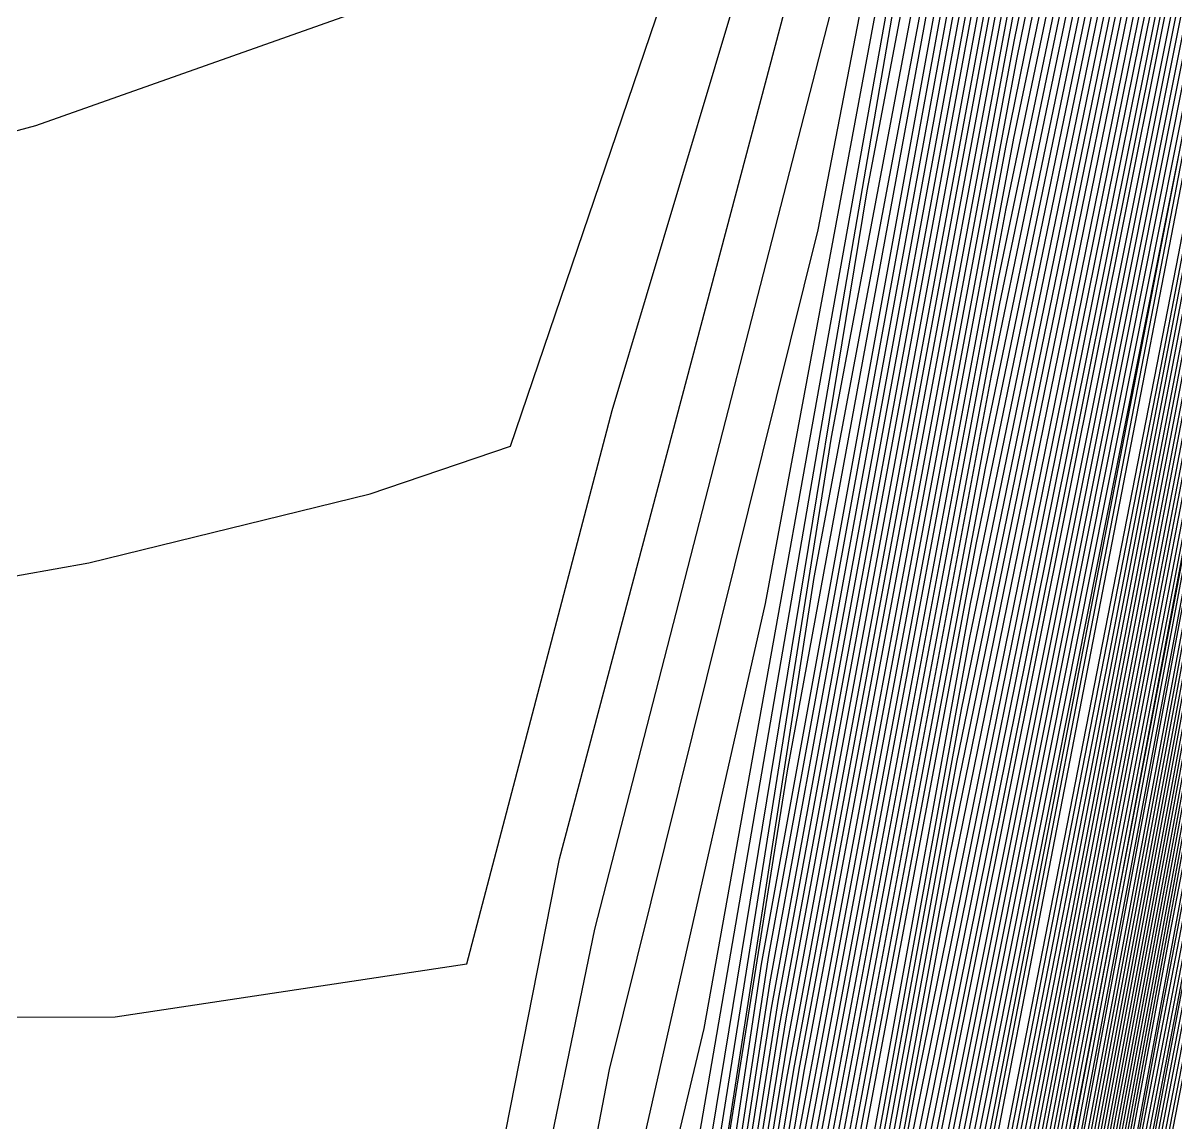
# Model space of a CAD drawing. Header units: inches. Extents: x 2608994 to 2618701, y 1261813 to 1271655.
# Drawn here: x 2617406.2 to 2617563.6, y 1263427 to 1263577.3 of the extents above; entities that cross this region are included whole.
import ezdxf

# ---------------------------------------------------------------- set-up
doc = ezdxf.new("R2010")
doc.units = ezdxf.units.IN
doc.header["$MEASUREMENT"] = 0

msp = doc.modelspace()

# ---------------------------------------------------------------- linework, layer by layer
for points, elevation in [([(2617301.44, 1262891.92), (2617326.4, 1262912.12), (2617343.2, 1262917.18), (2617373.2, 1262920.56), (2617390, 1262924.84), (2617411.6, 1262934.5), (2617435.6, 1262949.55), (2617440.4, 1262941.01), (2617446.4, 1262917.11), (2617448.8, 1262921.28), (2617468, 1263007.69), (2617517.2, 1263258.87), (2617774, 1264604.32)], 341), ([(2617304.58, 1262891.92), (2617327.6, 1262910.11), (2617344.4, 1262915.07), (2617374.4, 1262918.01), (2617390.67, 1262921.92), (2617411.6, 1262930.97), (2617435.6, 1262945.54), (2617439.83, 1262937.52), (2617446.4, 1262912.19), (2617447.6, 1262914.04), (2617466.8, 1262998.66), (2617512.4, 1263231), (2617773.83, 1264600.72)], 342), ([(2616780.51, 1262458.72), (2616929.2, 1262617.09), (2617034.8, 1262723.72), (2617136.8, 1262819.23), (2617177.6, 1262854.21), (2617207.6, 1262877.39), (2617224.4, 1262886.87), (2617242.4, 1262891.42), (2617256.8, 1262891.23), (2617297.6, 1262885.41), (2617299.36, 1262893.12), (2617325.2, 1262914.22), (2617340.8, 1262919.1), (2617372, 1262923.11), (2617388.8, 1262927.57), (2617411.6, 1262938.02), (2617435.6, 1262953.48), (2617440.4, 1262946.19), (2617446.4, 1262922.55), (2617448.8, 1262925.14), (2617468, 1263010.82), (2617518.4, 1263268.1), (2617772.43, 1264598.32)], 340), ([(2616923.1, 1262619.52), (2617031.2, 1262728.94), (2617134.4, 1262825.7), (2617175.2, 1262860.84), (2617206.4, 1262885.06), (2617223.2, 1262893.86), (2617240, 1262896.91), (2617253.2, 1262895.92), (2617295.2, 1262888.04), (2617296.13, 1262893.12), (2617311.75, 1262907.52), (2617324, 1262916.41), (2617339.6, 1262921.32), (2617370.8, 1262925.63), (2617387.73, 1262930.32), (2617410.4, 1262940.87), (2617435.6, 1262957.33), (2617438, 1262956.16), (2617440.4, 1262951.28), (2617447.6, 1262926.86), (2617448.8, 1262929.08), (2617468, 1263013.95), (2617520.8, 1263283.55), (2617771.6, 1264596.37)], 339), ([(2616754.43, 1262456.32), (2616900.98, 1262614.72), (2617016.8, 1262732.44), (2617127.2, 1262836.63), (2617171.6, 1262875.38), (2617204, 1262901.19), (2617217.2, 1262907.26), (2617232.8, 1262908.27), (2617289.2, 1262892.76), (2617300.95, 1262906.32), (2617320.92, 1262920.72), (2617334.8, 1262925.37), (2617368.4, 1262930.65), (2617386.4, 1262936.08), (2617410.4, 1262947.89), (2617436.8, 1262965.46), (2617441.6, 1262958.32), (2617447.6, 1262936.62), (2617450, 1262940.21), (2617469.2, 1263026.13), (2617529.2, 1263333.01), (2617770.34, 1264594.72)], 337), ([(2616751.73, 1262479.12), (2616855.63, 1262596.72), (2616911.36, 1262655.52), (2617039.6, 1262781.3), (2617177.55, 1262908.72), (2617196.8, 1262929.74), (2617201.6, 1262931.51), (2617208.8, 1262930.56), (2617271.2, 1262909.74), (2617278.4, 1262908.8), (2617286.8, 1262911.5), (2617321.6, 1262929.89), (2617364.8, 1262938.13), (2617385.2, 1262945.04), (2617409.2, 1262957.68), (2617438, 1262977.45), (2617442.8, 1262970.69), (2617448.8, 1262950.89), (2617451.2, 1262955.2), (2617470.4, 1263041.43), (2617537.6, 1263385.46), (2617768.46, 1264592.32)], 334), ([(2616763.5, 1262457.52), (2616922.54, 1262627.92), (2617021.6, 1262728.33), (2617130.8, 1262831.15), (2617174, 1262868.56), (2617205.2, 1262892.96), (2617220.01, 1262900.32), (2617236.4, 1262902.46), (2617249.6, 1262900.67), (2617291.6, 1262890.36), (2617304.53, 1262905.12), (2617322.8, 1262918.69), (2617337.2, 1262923.33), (2617369.6, 1262928.14), (2617386.4, 1262932.96), (2617409.2, 1262943.69), (2617436.8, 1262961.44), (2617441.6, 1262953.13), (2617447.6, 1262931.54), (2617448.8, 1262933.11), (2617468, 1263017.08), (2617522, 1263292.8), (2617770.6, 1264593.52)], 338), ([(2616765.49, 1262476.72), (2616896.29, 1262619.52), (2617003.6, 1262728.28), (2617118.8, 1262837.78), (2617202.8, 1262910.07), (2617214.8, 1262915.01), (2617226.8, 1262915.04), (2617285.6, 1262897.79), (2617301.34, 1262911.12), (2617319.65, 1262923.12), (2617337.2, 1262928.54), (2617369.6, 1262933.71), (2617385.2, 1262938.74), (2617409.26, 1262950.72), (2617436.8, 1262969.39), (2617439.2, 1262968.03), (2617441.6, 1262963.43), (2617447.6, 1262942.41), (2617448.8, 1262941.55), (2617450, 1262944.07), (2617469.2, 1263029.24), (2617531.6, 1263348.43), (2617769.64, 1264593.52)], 336), ([(2616770.79, 1262491.12), (2616878.77, 1262611.12), (2616937.02, 1262671.12), (2617066, 1262797.51), (2617201.6, 1262920.43), (2617208.99, 1262923.12), (2617218.4, 1262922.64), (2617276, 1262904.27), (2617282, 1262903.59), (2617321.6, 1262926.95), (2617337.2, 1262931.19), (2617367.2, 1262935.92), (2617388.8, 1262943.43), (2617410.4, 1262954.91), (2617438, 1262973.37), (2617442.48, 1262966.32), (2617448.8, 1262946.06), (2617450, 1262948.01), (2617469.2, 1263032.35), (2617532.8, 1263357.67), (2617768.94, 1264592.32)], 335), ([(2616755.73, 1262492.32), (2616839.2, 1262589.7), (2616888.92, 1262643.52), (2617045.6, 1262796.03), (2617169.23, 1262911.12), (2617183.26, 1262926.72), (2617191.4, 1262939.92), (2617266.4, 1262915.17), (2617276, 1262913.78), (2617288, 1262917.08), (2617321.6, 1262932.82), (2617362.4, 1262940.34), (2617381.6, 1262946.64), (2617408, 1262960.44), (2617438, 1262981.44), (2617442.8, 1262975.8), (2617448.8, 1262956.27), (2617451.2, 1262958.99), (2617469.63, 1263040.72), (2617538.8, 1263394.7), (2617767.76, 1264591.12)], 333), ([(2616744.32, 1262488.72), (2616829.6, 1262590.78), (2616878.8, 1262644.66), (2616925.02, 1262690.32), (2617156.23, 1262908.72), (2617172.8, 1262926.53), (2617185.51, 1262944.72), (2617188.4, 1262945.37), (2617194.9, 1262943.52), (2617264, 1262919.85), (2617274.8, 1262918.55), (2617289.2, 1262922.09), (2617321.6, 1262935.76), (2617361.2, 1262942.85), (2617378.18, 1262948.32), (2617406.8, 1262963.18), (2617438, 1262985.34), (2617440.4, 1262984.57), (2617442.8, 1262980.83), (2617450, 1262960.6), (2617451.2, 1262962.85), (2617469.2, 1263041.67), (2617541.2, 1263410.13), (2617767.06, 1264589.92)], 332), ([(2616737.03, 1262489.92), (2616818.48, 1262590.72), (2616866.97, 1262644.72), (2616910.68, 1262687.92), (2616995.2, 1262765.66), (2617142.21, 1262905.12), (2617160.8, 1262924.39), (2617178.8, 1262947.23), (2617183.6, 1262949.59), (2617188.4, 1262948.82), (2617260.4, 1262924.85), (2617274.8, 1262923.18), (2617290.4, 1262926.73), (2617321.71, 1262938.72), (2617360, 1262945.36), (2617375.6, 1262950.34), (2617404.4, 1262965.15), (2617439.2, 1262989.51), (2617444, 1262983.27), (2617450, 1262965.24), (2617452.4, 1262970.11), (2617470.4, 1263050.73), (2617548.4, 1263450.29), (2617766.36, 1264588.72)], 331), ([(2616899.29, 1262689.12), (2617000, 1262779.63), (2617118.4, 1262891.92), (2617146.23, 1262919.52), (2617167.72, 1262945.92), (2617173.39, 1262950.72), (2617178.8, 1262953.48), (2617183.6, 1262953.45), (2617259.2, 1262929.14), (2617274.8, 1262927.61), (2617290.4, 1262930.73), (2617321.6, 1262941.62), (2617357.6, 1262947.64), (2617373.2, 1262952.41), (2617403.2, 1262967.86), (2617439.2, 1262993.53), (2617444, 1262988.37), (2617450, 1262970.34), (2617452.4, 1262973.84), (2617470.4, 1263053.81), (2617549.6, 1263459.51), (2617765.66, 1264587.52)], 330), ([(2616875.86, 1262708.32), (2616978.4, 1262790.7), (2617014.4, 1262821.48), (2617097.52, 1262900.32), (2617144.27, 1262950.72), (2617157.11, 1262961.52), (2617165.6, 1262965.7), (2617172.8, 1262966.36), (2617210, 1262956.63), (2617255.6, 1262941.9), (2617278.4, 1262940.2), (2617294, 1262942.82), (2617323.17, 1262950.72), (2617355.2, 1262955.56), (2617369.6, 1262960.04), (2617402, 1262977.4), (2617440.4, 1263005.68), (2617445.2, 1263001.1), (2617451.2, 1262984.54), (2617453.6, 1262988.63), (2617470.49, 1263063.52), (2617561.6, 1263530.4), (2617764, 1264586.32)], 327), ([(2617120.83, 1262903.92), (2617142.81, 1262926.72), (2617160.61, 1262948.32), (2617168.05, 1262954.32), (2617174, 1262957.38), (2617180, 1262957.77), (2617210, 1262949.52), (2617258, 1262933.42), (2617276, 1262931.95), (2617291.6, 1262934.91), (2617321.6, 1262944.55), (2617356.4, 1262950.19), (2617372, 1262954.95), (2617403.2, 1262971.29), (2617439.2, 1262997.47), (2617441.6, 1262996.78), (2617444, 1262993.38), (2617450, 1262976.24), (2617451.2, 1262975.15), (2617452.4, 1262977.64), (2617470.4, 1263056.9), (2617552, 1263474.92), (2617764.96, 1264586.32)], 329), ([(2616886.66, 1262703.52), (2617014.4, 1262811.94), (2617103.67, 1262896.72), (2617130.8, 1262924.39), (2617152.43, 1262949.52), (2617162.63, 1262957.92), (2617169.82, 1262961.52), (2617176.4, 1262962.07), (2617210, 1262953.09), (2617256.8, 1262937.67), (2617277.2, 1262936.15), (2617292.8, 1262938.93), (2617322.8, 1262947.74), (2617357.6, 1262953.26), (2617370.8, 1262957.49), (2617402, 1262973.97), (2617440.4, 1263001.64), (2617445.2, 1262996.02), (2617451.2, 1262979.64), (2617452.4, 1262981.52), (2617470.4, 1263059.98), (2617554.4, 1263490.32), (2617764.26, 1264585.12)], 328), ([(2617091.2, 1262903.85), (2617136.14, 1262951.92), (2617151.2, 1262964.91), (2617161.34, 1262969.92), (2617170.4, 1262970.45), (2617211.2, 1262959.81), (2617255.6, 1262945.81), (2617267.6, 1262943.98), (2617280.8, 1262944.24), (2617322.8, 1262953.55), (2617354, 1262958.14), (2617369.6, 1262963.07), (2617402, 1262980.83), (2617440.4, 1263009.62), (2617442.8, 1263009.13), (2617445.2, 1263006.1), (2617451.2, 1262990.18), (2617452.4, 1262989.67), (2617453.6, 1262992.36), (2617470.4, 1263066.12), (2617564, 1263545.78), (2617763.2, 1264584.57)], 326), ([(2615008.03, 1262026.12), (2615388.4, 1262116.01), (2615809.6, 1262210.98), (2616241.6, 1262303.37), (2616676, 1262390.33), (2616956.28, 1262452.72), (2617060.44, 1262477.92), (2617073.4, 1262482.72), (2617142.8, 1262550.55), (2617204, 1262607.12), (2617259.2, 1262654.55), (2617304.8, 1262689.57), (2617351.6, 1262718.62), (2617369.6, 1262726.72), (2617398.4, 1262736.63), (2617416.4, 1262746.71), (2617421.63, 1262751.52), (2617432, 1262774.07), (2617435.6, 1262743.48), (2617541.2, 1263311.84), (2617783.61, 1264570.72)], 374), ([(2614947.3, 1262014.12), (2615342.8, 1262107.78), (2615778.4, 1262206.1), (2616227.2, 1262302), (2616674.8, 1262391.28), (2616955.81, 1262453.92), (2617053.95, 1262477.92), (2617065.6, 1262482.72), (2617183.6, 1262596.29), (2617236.4, 1262642.89), (2617280.8, 1262678.95), (2617312, 1262701.58), (2617339.6, 1262718.81), (2617363.6, 1262730.67), (2617396, 1262742.38), (2617413.94, 1262753.92), (2617418.8, 1262759.66), (2617430.8, 1262786.85), (2617432, 1262786.1), (2617435.6, 1262749.45), (2617436.8, 1262751.96), (2617542.4, 1263320.4), (2617782.91, 1264569.52)], 373), ([(2614881.57, 1262000.92), (2615300.8, 1262100.42), (2615753.2, 1262202.57), (2616217.01, 1262301.52), (2616672.4, 1262391.98), (2616944.84, 1262452.72), (2617043.47, 1262476.72), (2617056.36, 1262481.52), (2617177.02, 1262597.92), (2617230.4, 1262645.22), (2617276, 1262682.49), (2617308.09, 1262705.92), (2617336, 1262723.48), (2617360, 1262735.55), (2617392.4, 1262747.54), (2617407.39, 1262757.52), (2617415.2, 1262766.38), (2617430.8, 1262801.72), (2617436.8, 1262756.23), (2617446.4, 1262801.69), (2617486, 1263022.75), (2617548.4, 1263354.17), (2617782.21, 1264568.32)], 372), ([(2614760.09, 1261976.92), (2615213.2, 1262084.94), (2615695.6, 1262194.02), (2616189.37, 1262299.12), (2616670, 1262393.89), (2616928.18, 1262451.52), (2617026.54, 1262475.52), (2617039.33, 1262480.32), (2617164.19, 1262601.52), (2617218.4, 1262649.93), (2617266.4, 1262689.6), (2617300, 1262714.47), (2617328.8, 1262732.86), (2617354, 1262745.79), (2617384, 1262757.13), (2617394.8, 1262763.71), (2617407.14, 1262777.92), (2617430.8, 1262831.48), (2617436.8, 1262766.28), (2617438, 1262769.09), (2617451.2, 1262832.44), (2617492, 1263059.14), (2617558, 1263409.1), (2617780.81, 1264565.92)], 370), ([(2614820.83, 1261988.92), (2615260, 1262093.36), (2615726.8, 1262198.81), (2616204.4, 1262300.56), (2616671.2, 1262392.94), (2616933.88, 1262451.52), (2617032.94, 1262475.52), (2617048.55, 1262481.52), (2617112.78, 1262545.12), (2617171.26, 1262600.32), (2617225.6, 1262648.59), (2617272.4, 1262686.97), (2617304.8, 1262710.7), (2617332.4, 1262728.17), (2617357.11, 1262740.72), (2617388.8, 1262752.65), (2617401.43, 1262761.12), (2617411.6, 1262773.03), (2617430.8, 1262816.6), (2617436.8, 1262760.91), (2617448.8, 1262817.07), (2617489.6, 1263044.19), (2617556.8, 1263400.51), (2617781.29, 1264565.92)], 371), ([(2616174.4, 1262297.71), (2616667.6, 1262394.59), (2616917.24, 1262450.32), (2617016.05, 1262474.32), (2617031.5, 1262480.32), (2617097.78, 1262546.32), (2617158.4, 1262603.92), (2617213.6, 1262653.35), (2617262.8, 1262694.12), (2617296.4, 1262719.08), (2617325.2, 1262737.57), (2617350.4, 1262750.63), (2617380.81, 1262762.32), (2617391.2, 1262768.74), (2617403.2, 1262783.64), (2617426, 1262837.44), (2617430.8, 1262838.94), (2617436.8, 1262773.29), (2617438, 1262773.46), (2617452.4, 1262841.35), (2617496.8, 1263087.03), (2617565.2, 1263449.13), (2617780.11, 1264564.72)], 369), ([(2616818.09, 1262715.52), (2616954.4, 1262805.8), (2617004.8, 1262842.79), (2617033.6, 1262867.97), (2617087.6, 1262919.99), (2617126, 1262960.26), (2617140.4, 1262972.58), (2617152.4, 1262978.41), (2617163.2, 1262979.07), (2617205.2, 1262968.53), (2617255.6, 1262953.55), (2617268.8, 1262951.6), (2617283.2, 1262951.78), (2617351.6, 1262963.32), (2617367.2, 1262968.16), (2617400.8, 1262986.88), (2617441.6, 1263017.89), (2617446.4, 1263013.98), (2617452.4, 1262998.79), (2617458.4, 1263016.87), (2617472.8, 1263084.36), (2617753.55, 1264537.12)], 324), ([(2616900.4, 1262784.82), (2616971.2, 1262828.64), (2617000, 1262849.25), (2617025.2, 1262869.9), (2617080.4, 1262922.77), (2617123.6, 1262967.04), (2617133.2, 1262975.24), (2617142.8, 1262980.91), (2617151.2, 1262983.43), (2617159.6, 1262983.39), (2617255.6, 1262957.37), (2617270, 1262955.27), (2617284.4, 1262955.42), (2617350.4, 1262965.92), (2617367.2, 1262971.19), (2617400.83, 1262990.32), (2617441.6, 1263021.82), (2617444, 1263021.58), (2617446.4, 1263018.94), (2617452.4, 1263004.23), (2617453.6, 1263004.17), (2617460.8, 1263030.39), (2617473.05, 1263088.72), (2617753.07, 1264537.12)], 323), ([(2616844.82, 1262715.52), (2616966.4, 1262802.92), (2617009.6, 1262836.75), (2617082.48, 1262905.12), (2617128.03, 1262953.12), (2617145.8, 1262968.72), (2617157.2, 1262974.23), (2617166.8, 1262974.76), (2617207.6, 1262964.36), (2617255.6, 1262949.69), (2617280.8, 1262947.95), (2617324, 1262956.67), (2617352.8, 1262960.72), (2617368.4, 1262965.61), (2617400.8, 1262983.46), (2617441.6, 1263013.86), (2617446.4, 1263008.93), (2617452.4, 1262994.05), (2617459.6, 1263018.72), (2617473.31, 1263083.92), (2617753.8, 1264535.92)], 325), ([(2617444, 1262855.86), (2617457.2, 1262913.58), (2617487.2, 1263064.71), (2617580.8, 1263565.92), (2617765.32, 1264523.92)], 354), ([(2617444, 1262851.81), (2617457.2, 1262910.32), (2617484.8, 1263049.37), (2617578.4, 1263550.97), (2617765.79, 1264523.92)], 355), ([(2616963.33, 1262475.52), (2617040.8, 1262554.26), (2617109.04, 1262620.72), (2617170.4, 1262677.23), (2617225.02, 1262723.92), (2617262.8, 1262753.29), (2617295.2, 1262774.99), (2617323.36, 1262789.92), (2617355.2, 1262801.96), (2617364.8, 1262808.38), (2617370.8, 1262820.05), (2617373.68, 1262841.52), (2617347.26, 1262876.32), (2617370.8, 1262868.2), (2617403.2, 1262863.21), (2617416.4, 1262864.45), (2617432, 1262870.34), (2617440.4, 1262816.96), (2617441.6, 1262819.66), (2617470.4, 1262957.39), (2617565.2, 1263467.67), (2617768.17, 1264521.52)], 361), ([(2616971.27, 1262475.52), (2617046.99, 1262552.32), (2617115.2, 1262618.57), (2617176.4, 1262674.72), (2617231.47, 1262721.52), (2617268.8, 1262750.24), (2617299.72, 1262770.72), (2617327.01, 1262785.12), (2617358.25, 1262797.12), (2617367.52, 1262803.12), (2617374.4, 1262814.99), (2617379.76, 1262839.12), (2617377.52, 1262845.12), (2617362.65, 1262864.32), (2617409.2, 1262859.96), (2617418.8, 1262861.45), (2617432, 1262866.13), (2617436.52, 1262841.52), (2617439.2, 1262812.66), (2617440.4, 1262812.01), (2617441.6, 1262815.43), (2617468, 1262942.09), (2617562.8, 1263452.75), (2617768.65, 1264521.52)], 362), ([(2617442.8, 1262831.93), (2617475.2, 1262987.99), (2617570, 1263497.53), (2617767.23, 1264521.52)], 359), ([(2617442.8, 1262836.04), (2617476.4, 1262997.07), (2617572.4, 1263512.46), (2617766.76, 1264521.52)], 358), ([(2617444, 1262847.78), (2617481.2, 1263027.74), (2617577.2, 1263542.33), (2617766.04, 1264522.72)], 356), ([(2617451.2, 1262864.91), (2617472.8, 1262972.69), (2617567.6, 1263482.6), (2617767.7, 1264521.52)], 360), ([(2617453.6, 1262886.38), (2617478.8, 1263012.4), (2617574.8, 1263527.39), (2617766.28, 1264521.52)], 357), ([(2616158.8, 1262296.2), (2616666.4, 1262395.55), (2616911.56, 1262450.32), (2617009.66, 1262474.32), (2617022.31, 1262479.12), (2617090.89, 1262547.52), (2617151.2, 1262605.02), (2617206.4, 1262654.71), (2617256.8, 1262696.77), (2617290.4, 1262722.02), (2617320.98, 1262741.92), (2617346.8, 1262755.46), (2617378, 1262767.64), (2617387.6, 1262773.69), (2617399.02, 1262788.72), (2617417.3, 1262830.72), (2617418.18, 1262839.12), (2617430.8, 1262842.88), (2617438, 1262778.14), (2617454.8, 1262856.65), (2617542.4, 1263331.72), (2617768.6, 1264509.46)], 368), ([(2617054, 1262551.21), (2617120, 1262615.15), (2617180, 1262670.09), (2617234, 1262715.96), (2617270.8, 1262744.32), (2617302.4, 1262765.36), (2617330, 1262780.03), (2617361.2, 1262792.17), (2617370.8, 1262798.32), (2617377.68, 1262809.12), (2617385.67, 1262835.52), (2617384.71, 1262842.72), (2617375.87, 1262854.72), (2617375.6, 1262857.47), (2617412.8, 1262856.87), (2617432, 1262861.83), (2617436.18, 1262837.92), (2617439.2, 1262805.85), (2617445.2, 1262826.58), (2617465.6, 1262926.8), (2617568.8, 1263481.93), (2617767.4, 1264509.51)], 363), ([(2617062.4, 1262551.47), (2617128.4, 1262615.13), (2617188.4, 1262669.72), (2617241.2, 1262714.19), (2617276, 1262740.74), (2617306.92, 1262761.12), (2617333.6, 1262775.24), (2617364.8, 1262787.49), (2617374.4, 1262793.76), (2617381.6, 1262804.8), (2617391.55, 1262833.12), (2617391.5, 1262840.32), (2617385.84, 1262849.92), (2617385.93, 1262852.32), (2617393.6, 1262854), (2617416.4, 1262853.85), (2617430.8, 1262858.58), (2617432, 1262857.46), (2617439.2, 1262800.21), (2617445.2, 1262823.02), (2617463.2, 1262911.54), (2617561.6, 1263441.83), (2617767.4, 1264509)], 364), ([(2617069.6, 1262550.55), (2617133.82, 1262612.32), (2617192, 1262665.14), (2617244.75, 1262709.52), (2617279.6, 1262736.02), (2617310.47, 1262756.32), (2617337.2, 1262770.44), (2617368.34, 1262782.72), (2617377.56, 1262788.72), (2617385.73, 1262800.72), (2617397.39, 1262830.72), (2617398.21, 1262837.92), (2617394.82, 1262846.32), (2617395.59, 1262848.72), (2617402, 1262850.35), (2617420, 1262850.9), (2617430.8, 1262854.66), (2617434.58, 1262837.92), (2617439.2, 1262795.17), (2617460.8, 1262896.28), (2617556.8, 1263414.31), (2617767.67, 1264508.92)], 365), ([(2617075.87, 1262548.72), (2617139.2, 1262609.49), (2617196.8, 1262661.64), (2617248.11, 1262704.72), (2617282.9, 1262731.12), (2617313.2, 1262751.04), (2617340.8, 1262765.63), (2617370.8, 1262777.38), (2617381.06, 1262783.92), (2617389.63, 1262795.92), (2617403.11, 1262828.32), (2617404.84, 1262836.72), (2617402.94, 1262843.92), (2617404.4, 1262845.68), (2617422.4, 1262847.79), (2617430.8, 1262850.74), (2617434.1, 1262835.52), (2617438, 1262789.32), (2617442.8, 1262804.88), (2617459.6, 1262887.23), (2617552, 1263386.78), (2617768, 1264508.92)], 366), ([(2617083.99, 1262548.72), (2617145.49, 1262607.52), (2617202.7, 1262659.12), (2617253.2, 1262701.33), (2617288, 1262727.51), (2617317.5, 1262746.72), (2617344.4, 1262760.82), (2617374.4, 1262772.54), (2617384.64, 1262779.12), (2617394.82, 1262793.52), (2617410.18, 1262829.52), (2617411.61, 1262835.52), (2617410.73, 1262841.52), (2617412.8, 1262843.18), (2617431.03, 1262846.32), (2617433.32, 1262835.52), (2617438, 1262783.3), (2617457.2, 1262871.94), (2617548.4, 1263365.57), (2617768.39, 1264508.92)], 367), ([(2616902.01, 1263290.32), (2616985.6, 1263177.24), (2616995.2, 1263167.57), (2617044.4, 1263161.25), (2617122.4, 1263140.59), (2617159.6, 1263128.83), (2617192, 1263116.09), (2617222, 1263101.77), (2617300, 1263055.42), (2617312, 1263051.24), (2617330, 1263049.14), (2617344.4, 1263049.79), (2617358.97, 1263057.52), (2617388.65, 1263082.72), (2617458.4, 1263149.6), (2617462, 1263150.2), (2617465.6, 1263146.51), (2617475.32, 1263189.52), (2617510, 1263393.45), (2617541.49, 1263561.52), (2617636, 1264013.96)], 293), ([(2616904.35, 1263272.32), (2616991.6, 1263151.74), (2617013.2, 1263154.47), (2617036, 1263152.47), (2617145.2, 1263125.43), (2617180, 1263113.22), (2617212.4, 1263099.08), (2617296.4, 1263052.45), (2617309.6, 1263048.34), (2617331.2, 1263046.19), (2617345.6, 1263047.4), (2617361.2, 1263056.11), (2617392.5, 1263082.72), (2617457.2, 1263144.7), (2617460.8, 1263145.98), (2617464.4, 1263142.18), (2617465.6, 1263142.71), (2617475.63, 1263188.32), (2617510, 1263389.52), (2617540.45, 1263551.92), (2617633.6, 1263998.75)], 294), ([(2616890.17, 1263274.72), (2616966.27, 1263169.12), (2616982.72, 1263149.92), (2616992.8, 1263142.17), (2617009.6, 1263145.06), (2617032.4, 1263143.52), (2617141.6, 1263118.57), (2617175.2, 1263107.47), (2617207.6, 1263094.07), (2617292.8, 1263049.51), (2617309.6, 1263045.06), (2617331.2, 1263043.29), (2617345.6, 1263044.62), (2617361.2, 1263053.08), (2617393.75, 1263080.32), (2617457.2, 1263140.88), (2617460.8, 1263141.21), (2617464.4, 1263136.75), (2617465.6, 1263139.2), (2617475.71, 1263185.92), (2617510, 1263385.6), (2617539.4, 1263542.32), (2617631.2, 1263983.52)], 295), ([(2616873.71, 1263279.52), (2616931.08, 1263199.12), (2616955.4, 1263167.92), (2616977.14, 1263143.92), (2616992.8, 1263132.55), (2616998.8, 1263131.49), (2617008.4, 1263136.32), (2617028.8, 1263135.24), (2617138, 1263111.96), (2617171.6, 1263101.45), (2617202.8, 1263089.2), (2617288.85, 1263046.72), (2617307.2, 1263042.19), (2617330, 1263040.4), (2617345.6, 1263041.83), (2617361.2, 1263050.07), (2617394.98, 1263077.92), (2617456, 1263136.02), (2617459.6, 1263137.04), (2617464.4, 1263132.48), (2617475.14, 1263179.92), (2617510, 1263381.72), (2617539.52, 1263538.72), (2617628.8, 1263968.29)], 296), ([(2617164.4, 1263096.84), (2617196.8, 1263084.96), (2617285.6, 1263043.71), (2617307.2, 1263038.95), (2617330, 1263037.52), (2617345.6, 1263039.04), (2617362.4, 1263047.87), (2617397.54, 1263076.72), (2617456, 1263132.15), (2617458.4, 1263132.76), (2617463.2, 1263127.64), (2617464.4, 1263128.73), (2617475.23, 1263177.52), (2617507.6, 1263364.52), (2617538.45, 1263529.12), (2617626.4, 1263953.05)], 297), ([(2617158.4, 1263091.91), (2617190.8, 1263080.8), (2617282.38, 1263040.72), (2617307.2, 1263035.74), (2617331.2, 1263034.67), (2617346.8, 1263036.64), (2617363.6, 1263045.66), (2617400.11, 1263075.52), (2617454.8, 1263127.33), (2617458.4, 1263128.13), (2617463.2, 1263122.53), (2617464.4, 1263125.21), (2617475.32, 1263175.12), (2617507.6, 1263360.74), (2617537.6, 1263520.61), (2617624, 1263937.8)], 298), ([(2617151.2, 1263087.42), (2617184.8, 1263076.7), (2617278.4, 1263038.02), (2617306, 1263032.7), (2617331.2, 1263031.81), (2617348, 1263034.25), (2617369.42, 1263046.72), (2617404.02, 1263075.52), (2617454.8, 1263123.43), (2617458.4, 1263123.36), (2617463.2, 1263118.41), (2617474.74, 1263169.12), (2617507.6, 1263356.99), (2617537.6, 1263516.48), (2617621.6, 1263922.54)], 299), ([(2617144, 1263082.99), (2617178.8, 1263072.67), (2617276, 1263034.88), (2617304.8, 1263029.64), (2617331.2, 1263028.96), (2617346.8, 1263030.99), (2617363.6, 1263039.59), (2617401.2, 1263069.52), (2617453.6, 1263118.64), (2617457.2, 1263119.27), (2617462, 1263113.11), (2617463.2, 1263114.68), (2617474.84, 1263166.72), (2617506.4, 1263346.65), (2617536.4, 1263506.25), (2617619.2, 1263907.27)], 300), ([(2617171.6, 1263069.1), (2617272.4, 1263032.14), (2617304.8, 1263026.47), (2617334.8, 1263026.31), (2617351.35, 1263029.92), (2617372, 1263042.33), (2617406.52, 1263070.72), (2617453.6, 1263114.71), (2617457.2, 1263114.51), (2617462, 1263108.36), (2617463.2, 1263111.14), (2617474.93, 1263164.32), (2617535.57, 1263497.92), (2617618, 1263898.03)], 301), ([(2616912.14, 1263119.92), (2616941.2, 1263092.19), (2616956.8, 1263081.33), (2616971.2, 1263074.03), (2616989.2, 1263069.29), (2617007.2, 1263069.72), (2617018, 1263073.51), (2617040.8, 1263087.52), (2617091.2, 1263081.13), (2617128.4, 1263074.62), (2617164.4, 1263065.55), (2617271.2, 1263028.86), (2617306, 1263023.22), (2617339.6, 1263023.77), (2617356.4, 1263029.42), (2617378, 1263043.65), (2617410.48, 1263070.72), (2617452.4, 1263109.97), (2617456, 1263110.46), (2617462, 1263104.31), (2617474.36, 1263158.32), (2617535.42, 1263493.12), (2617615.6, 1263882.76)], 302), ([(2617157.2, 1263062.05), (2617193.2, 1263051.15), (2617252, 1263030.55), (2617273.6, 1263024.83), (2617306, 1263020.1), (2617339.6, 1263020.95), (2617356.4, 1263026.48), (2617378, 1263040.42), (2617410.4, 1263067.12), (2617452.4, 1263106.04), (2617456, 1263105.72), (2617460.8, 1263098.73), (2617462, 1263100.57), (2617474.46, 1263155.92), (2617534.33, 1263483.52), (2617613.2, 1263867.48)], 303), ([(2617146.4, 1263059.5), (2617186, 1263048.42), (2617249.15, 1263027.52), (2617276, 1263020.87), (2617306, 1263016.99), (2617339.6, 1263018.13), (2617356.4, 1263023.53), (2617378, 1263037.19), (2617410.4, 1263063.6), (2617451.2, 1263101.34), (2617456, 1263100.86), (2617460.8, 1263094.18), (2617462, 1263097), (2617474.56, 1263153.52), (2617533.71, 1263476.32), (2617612, 1263858.26)], 304), ([(2616919.6, 1263064.97), (2616936.4, 1263053.56), (2616953.2, 1263044.99), (2616978.4, 1263038.52), (2617003.6, 1263039.7), (2617020.4, 1263045.83), (2617054, 1263068.05), (2617062.4, 1263069.21), (2617109.2, 1263062.18), (2617146.4, 1263054.4), (2617244.4, 1263025.12), (2617274.8, 1263017.66), (2617304.8, 1263013.94), (2617339.6, 1263015.31), (2617356.4, 1263020.58), (2617378, 1263033.97), (2617410.21, 1263059.92), (2617451.2, 1263097.41), (2617454.8, 1263097), (2617459.6, 1263089.84), (2617460.8, 1263090.16), (2617474, 1263147.65), (2617533.31, 1263470.32), (2617610.8, 1263849.05)], 305), ([(2616929.2, 1263043.47), (2616947.2, 1263034.3), (2616961.6, 1263029.67), (2616976, 1263027.42), (2616990.4, 1263027.45), (2617003.6, 1263029.61), (2617022.8, 1263037.47), (2617058.34, 1263062.32), (2617068.4, 1263064.01), (2617147.6, 1263049.24), (2617239.75, 1263022.72), (2617274.8, 1263014.22), (2617304.8, 1263010.84), (2617340.8, 1263012.6), (2617358.8, 1263018.8), (2617380.15, 1263032.32), (2617411.6, 1263057.61), (2617450, 1263092.74), (2617454.8, 1263092.16), (2617459.6, 1263084.44), (2617460.8, 1263086.4), (2617474, 1263144.7), (2617532.8, 1263463.73), (2617609.6, 1263839.85)], 306), ([(2616925.6, 1263030.64), (2616943.6, 1263022.07), (2616958, 1263017.91), (2616973.6, 1263015.94), (2616989.2, 1263016.5), (2617003.6, 1263019.37), (2617024, 1263028.39), (2617062.4, 1263056.51), (2617073.2, 1263058.9), (2617146.4, 1263044.88), (2617273.6, 1263011), (2617303.6, 1263007.76), (2617340.8, 1263009.78), (2617358.2, 1263015.52), (2617379.65, 1263028.72), (2617411.4, 1263053.92), (2617450, 1263088.82), (2617453.6, 1263088.34), (2617459.6, 1263079.98), (2617460.8, 1263082.8), (2617474, 1263141.75), (2617531.6, 1263453.65), (2617608.4, 1263830.67)], 307), ([(2616917.2, 1263019.89), (2616936.4, 1263010.56), (2616952, 1263006.07), (2616968.8, 1263004.12), (2616985.6, 1263004.94), (2617002.4, 1263008.6), (2617025.2, 1263019.28), (2617066, 1263050.49), (2617072, 1263053.07), (2617079.2, 1263053.8), (2617147.6, 1263040.16), (2617273.6, 1263007.55), (2617302.4, 1263004.67), (2617340.8, 1263006.95), (2617358.8, 1263012.83), (2617380.4, 1263026.02), (2617412.71, 1263051.52), (2617448.8, 1263084.17), (2617453.1, 1263083.92), (2617458.4, 1263075.45), (2617459.6, 1263075.96), (2617472.8, 1263132.55), (2617528, 1263431.28), (2617607.2, 1263821.49)], 308), ([(2616929.2, 1262998.29), (2616946, 1262993.56), (2616964, 1262991.75), (2616982, 1262992.97), (2617000, 1262997.21), (2617025.2, 1263009.3), (2617069.6, 1263044.5), (2617076.8, 1263047.81), (2617084, 1263048.77), (2617145.2, 1263036.52), (2617272.4, 1263004.32), (2617301.2, 1263001.57), (2617342, 1263004.27), (2617360, 1263010.41), (2617381.6, 1263023.63), (2617412.61, 1263047.92), (2617448.8, 1263080.26), (2617453.6, 1263078.61), (2617458.4, 1263070.18), (2617459.6, 1263072.17), (2617472.8, 1263129.59), (2617526.8, 1263421.23), (2617606, 1263812.33)], 309), ([(2617139.2, 1263033.91), (2617272.4, 1263000.87), (2617301.2, 1262998.46), (2617343.2, 1263001.62), (2617361.2, 1263007.99), (2617382.8, 1263021.23), (2617412.8, 1263044.57), (2617447.6, 1263075.62), (2617450, 1263076.32), (2617452.4, 1263074.97), (2617458.4, 1263065.75), (2617459.6, 1263068.53), (2617472.8, 1263126.62), (2617525.6, 1263411.2), (2617604.8, 1263803.17)], 310), ([(2616908.8, 1262924.27), (2616935.2, 1262924.83), (2616962.8, 1262930.06), (2616990.4, 1262939.7), (2617008.4, 1262948.6), (2617025.2, 1262959.31), (2617086.4, 1263014.22), (2617096, 1263020.52), (2617105.6, 1263023.84), (2617123.6, 1263023.25), (2617262.8, 1262988.61), (2617283.2, 1262986), (2617301.2, 1262986.07), (2617343.2, 1262990.27), (2617357.6, 1262994.36), (2617374.4, 1263002.88), (2617394.8, 1263016.62), (2617446.4, 1263059.28), (2617451.2, 1263056.67), (2617456, 1263046.79), (2617458.4, 1263050.6), (2617471.6, 1263108.56), (2617524.4, 1263389.85), (2617606, 1263797.32)], 314), ([(2616918.4, 1262938.98), (2616942.4, 1262939), (2616968.8, 1262943.51), (2616994, 1262951.95), (2617025.2, 1262969.14), (2617082.8, 1263020.04), (2617091.2, 1263025.46), (2617100.8, 1263028.7), (2617118.8, 1263027.87), (2617262.8, 1262992.14), (2617283.2, 1262989.34), (2617302.4, 1262989.24), (2617343.2, 1262993.1), (2617357.6, 1262997.34), (2617374.4, 1263006.04), (2617395.25, 1263020.32), (2617446.4, 1263063.25), (2617451.2, 1263061.62), (2617457.2, 1263051.48), (2617458.4, 1263054.19), (2617472.8, 1263117.67), (2617520.8, 1263375.08), (2617604.8, 1263794.14)], 313), ([(2616912.4, 1262972.14), (2616934, 1262966.89), (2616952, 1262965.9), (2616970, 1262967.51), (2616988, 1262971.57), (2617006, 1262978.26), (2617028.8, 1262991.76), (2617076.33, 1263032.32), (2617090, 1263038.38), (2617108, 1263037.4), (2617264, 1262998.94), (2617285.6, 1262995.82), (2617306, 1262995.58), (2617344.4, 1262998.99), (2617366, 1263007.44), (2617402, 1263032.3), (2617447.6, 1263071.74), (2617451.2, 1263071.24), (2617457.2, 1263061.1), (2617458.4, 1263061.71), (2617472.8, 1263123.64), (2617524.4, 1263401.2), (2617603.6, 1263794.02)], 311), ([(2616926.8, 1262953.13), (2616949.6, 1262952.74), (2616973.6, 1262956.41), (2616996.4, 1262963.62), (2617025.2, 1262979.07), (2617079.2, 1263025.89), (2617087.6, 1263031.04), (2617095.5, 1263033.52), (2617112.8, 1263032.76), (2617264, 1262995.42), (2617284.4, 1262992.59), (2617303.6, 1262992.38), (2617343.2, 1262995.94), (2617357.6, 1263000.33), (2617374.4, 1263009.2), (2617395.55, 1263023.92), (2617446.4, 1263067.1), (2617450.39, 1263067.12), (2617457.2, 1263055.92), (2617458.4, 1263057.88), (2617472.8, 1263120.66), (2617523.2, 1263391.22), (2617602.4, 1263784.87)], 312), ([(2616924.4, 1262909.7), (2616955.6, 1262915.91), (2616985.6, 1262926.7), (2617006, 1262937.03), (2617025.2, 1262949.55), (2617090, 1263008.42), (2617100.53, 1263015.52), (2617110.4, 1263019.05), (2617128.4, 1263018.63), (2617261.6, 1262985.3), (2617280.8, 1262982.79), (2617298.8, 1262982.79), (2617345.6, 1262987.81), (2617364.8, 1262994.56), (2617400.8, 1263017.67), (2617445.2, 1263054.78), (2617447.6, 1263055.08), (2617450, 1263053.25), (2617456, 1263041.64), (2617457.2, 1263043.52), (2617472.8, 1263111.67), (2617517.2, 1263349.14), (2617602.4, 1263775.9)], 315), ([(2617111.36, 1263530.32), (2617177.51, 1263472.72), (2617221.96, 1263441.52), (2617236.75, 1263417.52), (2617266.9, 1263382.72), (2617287.37, 1263362.32), (2617310.8, 1263342.55), (2617337.2, 1263326.18), (2617351.6, 1263320.48), (2617363.6, 1263317.81), (2617373.2, 1263318.17), (2617379.09, 1263321.52), (2617380.66, 1263326.32), (2617379.2, 1263336.32), (2617399.21, 1263310.72), (2617411.62, 1263299.92), (2617421.2, 1263293.95), (2617423.9, 1263295.12), (2617441.6, 1263316.05), (2617466.79, 1263341.92), (2617474.06, 1263370.72), (2617486.3, 1263434.32), (2617514.8, 1263549.01), (2617557.31, 1263769.12)], 268), ([(2616932.8, 1263597.66), (2616984.4, 1263558.48), (2617064.8, 1263490.64), (2617142.8, 1263431.41), (2617212.31, 1263367.12), (2617285.6, 1263307.35), (2617331.2, 1263278.41), (2617351.6, 1263268.45), (2617372, 1263260.93), (2617423.6, 1263251.17), (2617436.8, 1263252.44), (2617450, 1263258.76), (2617470.4, 1263277.8), (2617487.2, 1263345.94), (2617521.47, 1263554.32), (2617561.02, 1263761.92)], 272), ([(2616918.4, 1263314.97), (2616978.4, 1263239.8), (2617000, 1263218.19), (2617027.6, 1263204.89), (2617157.2, 1263156.38), (2617202.8, 1263136.31), (2617250.8, 1263108.91), (2617305.2, 1263068.32), (2617317.24, 1263061.12), (2617326.4, 1263058.53), (2617342, 1263057.65), (2617355.2, 1263063.75), (2617377.22, 1263082.72), (2617460.8, 1263163.19), (2617463.2, 1263163.96), (2617466.8, 1263160.58), (2617470.4, 1263173.33), (2617511.5, 1263413.92), (2617541.53, 1263574.72), (2617579.07, 1263759.52)], 290), ([(2616910, 1262893.4), (2616943.6, 1262899.89), (2616978.4, 1262912.3), (2617001.2, 1262923.82), (2617022.8, 1262937.93), (2617094.64, 1263003.52), (2617105.34, 1263010.72), (2617115.19, 1263014.32), (2617123.6, 1263015.19), (2617133.2, 1263014.02), (2617261.6, 1262981.75), (2617279.6, 1262979.47), (2617297.6, 1262979.57), (2617345.6, 1262984.96), (2617366, 1262992.08), (2617400.8, 1263014.25), (2617445.2, 1263050.86), (2617450, 1263048.33), (2617456, 1263037.17), (2617457.2, 1263039.78), (2617471.6, 1263102.55), (2617519.6, 1263357.82), (2617598.8, 1263754.47)], 316), ([(2616773.2, 1263669.35), (2616966.4, 1263529.42), (2617039.25, 1263472.72), (2617116.4, 1263415.6), (2617193.22, 1263350.32), (2617235.26, 1263316.72), (2617276, 1263285.96), (2617309.6, 1263263.42), (2617356.4, 1263238.24), (2617376.8, 1263230.69), (2617394.8, 1263226.57), (2617415.2, 1263224.95), (2617429.6, 1263226.35), (2617440.4, 1263229.27), (2617466.8, 1263240.6), (2617472.8, 1263246.03), (2617477.6, 1263265.04), (2617514.22, 1263501.52), (2617561.15, 1263751.12)], 274), ([(2616911.2, 1263590.21), (2616956.8, 1263557.64), (2617052.75, 1263481.12), (2617128.4, 1263424.51), (2617198.57, 1263362.32), (2617239.56, 1263328.72), (2617278.4, 1263298.48), (2617312, 1263275.88), (2617340.8, 1263259.69), (2617366, 1263248.8), (2617387.6, 1263242.68), (2617415.2, 1263238.67), (2617429.6, 1263238.98), (2617440.4, 1263241.58), (2617458.4, 1263249.75), (2617471.6, 1263262.02), (2617482.4, 1263305.64), (2617516.58, 1263520.72), (2617559.77, 1263749.92)], 273), ([(2616920.19, 1263297.52), (2616979.6, 1263220.84), (2616997.6, 1263202.25), (2617018.11, 1263193.12), (2617147.6, 1263150.59), (2617192, 1263132.66), (2617242.4, 1263105.96), (2617300.02, 1263065.92), (2617312.75, 1263058.72), (2617324, 1263055.72), (2617340.8, 1263054.8), (2617353.85, 1263059.92), (2617379.72, 1263081.52), (2617459.6, 1263158.3), (2617462.03, 1263159.52), (2617466.8, 1263156.64), (2617475.6, 1263196.72), (2617510, 1263401.4), (2617541.92, 1263572.32), (2617577.75, 1263748.72)], 291), ([(2616899.2, 1263308.49), (2616982, 1263200.08), (2616997.6, 1263184.39), (2617010.8, 1263179.99), (2617049.2, 1263171.36), (2617124.8, 1263148.9), (2617178.8, 1263129.84), (2617231.6, 1263104.31), (2617296.68, 1263062.32), (2617311.33, 1263055.12), (2617325.2, 1263052.47), (2617342, 1263052.06), (2617349.2, 1263054.45), (2617358.13, 1263059.92), (2617384.82, 1263082.72), (2617459.6, 1263154.44), (2617462.47, 1263154.72), (2617465.6, 1263151.2), (2617470.4, 1263167.5), (2617511.44, 1263405.52), (2617540.41, 1263560.32), (2617575.43, 1263733.12)], 292), ([(2616899.2, 1262876.55), (2616936.4, 1262884.63), (2616973.6, 1262898.66), (2617000, 1262912.5), (2617022.8, 1262927.91), (2617098.4, 1262997.92), (2617109.2, 1263005.49), (2617118.8, 1263009.36), (2617127.2, 1263010.57), (2617136.8, 1263009.68), (2617260.4, 1262978.4), (2617278.4, 1262976.12), (2617296.4, 1262976.32), (2617346.8, 1262982.32), (2617366, 1262989.01), (2617399.6, 1263009.95), (2617445.2, 1263046.83), (2617450, 1263043.31), (2617454.8, 1263032.55), (2617457.2, 1263036.14), (2617471.6, 1263099.53), (2617518.4, 1263348.01), (2617595.2, 1263733.04)], 317), ([(2617036, 1263587.74), (2617098.03, 1263521.92), (2617166.8, 1263464.93), (2617197.37, 1263441.52), (2617228, 1263405.48), (2617289.46, 1263346.72), (2617315.69, 1263326.32), (2617340.8, 1263312.46), (2617367.2, 1263303.69), (2617392.4, 1263303.01), (2617411.6, 1263290.04), (2617426, 1263284.12), (2617430.92, 1263286.72), (2617466.8, 1263324.49), (2617478.72, 1263370.72), (2617507.6, 1263497.97), (2617548.92, 1263719.92)], 269), ([(2616929.2, 1262868.83), (2616970, 1262885.34), (2616997.6, 1262900.37), (2617021.6, 1262916.89), (2617102.59, 1262992.72), (2617112.8, 1263000.13), (2617123.6, 1263004.75), (2617132, 1263006), (2617141.6, 1263005.08), (2617260.4, 1262974.81), (2617277.2, 1262972.75), (2617294, 1262972.93), (2617346.8, 1262979.48), (2617366, 1262985.94), (2617400.8, 1263007.41), (2617444, 1263042.45), (2617448.8, 1263040.07), (2617454.8, 1263027.36), (2617456, 1263029.1), (2617471.6, 1263096.51), (2617518.4, 1263344.36), (2617590.4, 1263705.44)], 318), ([(2617447.6, 1262902.2), (2617466.8, 1262989.21), (2617508.8, 1263203.34), (2617601.76, 1263697.12)], 345), ([(2616781.6, 1263653.44), (2616966.4, 1263509.33), (2617106.8, 1263404.82), (2617229.51, 1263305.92), (2617283.2, 1263266.61), (2617328.8, 1263237.69), (2617369.6, 1263218.1), (2617386.4, 1263213.02), (2617400.8, 1263210.93), (2617416.4, 1263211.13), (2617432, 1263214.16), (2617472.8, 1263231.18), (2617474, 1263232.01), (2617490.32, 1263347.92), (2617510.61, 1263475.12), (2617550.29, 1263691.12)], 275), ([(2616918.4, 1262851.16), (2616964, 1262870.6), (2616994, 1262887.39), (2617020.4, 1262905.83), (2617037.2, 1262920.31), (2617106.8, 1262987.56), (2617117.6, 1262995.52), (2617128.4, 1263000.2), (2617136.8, 1263001.48), (2617145.2, 1263000.74), (2617259.2, 1262971.42), (2617276, 1262969.33), (2617291.6, 1262969.5), (2617348, 1262976.84), (2617366, 1262982.88), (2617400.15, 1263003.52), (2617444, 1263038.48), (2617448.8, 1263035.1), (2617454.8, 1263022.82), (2617456, 1263025.31), (2617471.6, 1263093.49), (2617517.2, 1263334.58), (2617588, 1263690.13)], 319), ([(2617327.6, 1262907.62), (2617344.4, 1262912.76), (2617375.6, 1262915.44), (2617391.2, 1262918.94), (2617411.6, 1262927.45), (2617434.4, 1262941.4), (2617436.8, 1262940.02), (2617438.92, 1262935.12), (2617446.4, 1262907.58), (2617447.6, 1262910.01), (2617466.8, 1262995.51), (2617511.2, 1263221.77), (2617598.1, 1263682.72)], 343), ([(2616768.88, 1263652.72), (2616926.8, 1263521.66), (2616989.2, 1263472.89), (2617098.4, 1263393.2), (2617233.46, 1263287.92), (2617289.2, 1263248.13), (2617333.6, 1263220.26), (2617372, 1263201.71), (2617387.6, 1263197.19), (2617400.8, 1263195.87), (2617414, 1263196.88), (2617426, 1263199.93), (2617463.2, 1263220.6), (2617474, 1263229.1), (2617507.03, 1263448.72), (2617547.81, 1263673.12)], 276), ([(2616838, 1263582.18), (2616955.6, 1263480.57), (2616992.8, 1263451.89), (2617092.4, 1263379.86), (2617206.65, 1263292.72), (2617285.6, 1263236.04), (2617344.4, 1263198.87), (2617364.8, 1263188.53), (2617381.6, 1263182.48), (2617393.6, 1263180.6), (2617405.6, 1263181.54), (2617434.4, 1263196.78), (2617472.8, 1263222.59), (2617474, 1263226.44), (2617508.04, 1263449.92), (2617547.89, 1263668.32)], 277), ([(2616911.2, 1262834.02), (2616961.6, 1262857.47), (2616994, 1262876.62), (2617021.6, 1262896.68), (2617110.46, 1262981.92), (2617121.34, 1262990.32), (2617132, 1262995.36), (2617140.4, 1262996.94), (2617148.8, 1262996.4), (2617255.6, 1262968.52), (2617273.6, 1262965.95), (2617290.4, 1262966.11), (2617348, 1262974), (2617366, 1262979.82), (2617400.8, 1263000.57), (2617442.8, 1263034.06), (2617445.2, 1263034.13), (2617447.6, 1263031.9), (2617453.6, 1263018.36), (2617456, 1263021.62), (2617471.6, 1263090.45), (2617516, 1263324.81), (2617584.4, 1263668.67)], 320), ([(2617446.4, 1262890.79), (2617464.4, 1262971.13), (2617504, 1263172.48), (2617597.17, 1263668.32)], 347), ([(2617015.6, 1263580.1), (2617088.64, 1263509.92), (2617176.45, 1263440.32), (2617223.74, 1263391.12), (2617289.2, 1263332.88), (2617318, 1263312.17), (2617348, 1263296.69), (2617370.8, 1263289.19), (2617398.4, 1263285.21), (2617415.2, 1263276.99), (2617429.6, 1263273.94), (2617438, 1263278.32), (2617468, 1263308.88), (2617499.2, 1263439.93), (2617539.53, 1263664.72)], 270), ([(2616726.4, 1263658.98), (2616835.6, 1263570.27), (2616967.6, 1263453.3), (2617222, 1263265.98), (2617315.6, 1263200.98), (2617364.8, 1263171.74), (2617378, 1263166.71), (2617390, 1263164.96), (2617398.4, 1263167.76), (2617412.8, 1263176.25), (2617472.8, 1263218.37), (2617474, 1263223.77), (2617508.22, 1263446.32), (2617547.71, 1263662.32)], 278), ([(2617447.6, 1262906.07), (2617466.8, 1262992.36), (2617510, 1263212.55), (2617594.66, 1263662.32)], 344), ([(2617405.6, 1263361.7), (2617412.8, 1263354.98), (2617421.2, 1263351.82), (2617430.8, 1263352.35), (2617442.8, 1263357.95), (2617461.72, 1263371.92), (2617461.61, 1263375.52), (2617465.6, 1263378.78), (2617470.97, 1263419.92), (2617479.45, 1263463.12), (2617531.6, 1263659.68)], 266), ([(2616760, 1263616.38), (2616827.2, 1263563.24), (2616868, 1263527.73), (2616955.6, 1263446.31), (2617008.4, 1263404.9), (2617213.32, 1263257.92), (2617344.4, 1263165.92), (2617363.6, 1263154.62), (2617376.8, 1263149.66), (2617382.8, 1263150.14), (2617393.6, 1263155.89), (2617472.8, 1263215.41), (2617508.39, 1263442.72), (2617546.82, 1263652.72)], 279), ([(2617446.4, 1262886.84), (2617464.4, 1262967.95), (2617501.6, 1263157.05), (2617594.65, 1263652.72)], 348), ([(2616896.26, 1263650.32), (2616992.8, 1263574.94), (2617079.58, 1263497.92), (2617156, 1263439.11), (2617214.8, 1263381.88), (2617278.4, 1263327.36), (2617313.2, 1263302.15), (2617351.6, 1263282.02), (2617375.6, 1263274.05), (2617402, 1263269.45), (2617418.8, 1263264.02), (2617432, 1263263.11), (2617443.94, 1263268.72), (2617469.2, 1263293.4), (2617492, 1263387.05), (2617528.6, 1263599.92)], 271), ([(2616763.6, 1263599.5), (2616828.4, 1263548.18), (2616873.1, 1263508.72), (2616959.2, 1263426.73), (2617003.6, 1263390.69), (2617266.42, 1263206.32), (2617352.8, 1263142.22), (2617369.6, 1263133.63), (2617380.4, 1263138.35), (2617469.2, 1263208.81), (2617471.6, 1263208.23), (2617472.8, 1263212.55), (2617509.36, 1263443.92), (2617546.61, 1263646.72)], 280), ([(2617387.6, 1263498.63), (2617415.2, 1263503.52), (2617453.6, 1263512.97), (2617472.8, 1263519.48), (2617514.8, 1263643.08)], 264), ([(2616773.2, 1263578.46), (2616835.6, 1263528.06), (2616880, 1263487.88), (2616961.6, 1263408.19), (2616995.2, 1263379.37), (2617045.78, 1263343.12), (2617270, 1263190.53), (2617304.8, 1263163.96), (2617355.2, 1263120.47), (2617361.2, 1263117.25), (2617367.2, 1263119.62), (2617468, 1263203.96), (2617471.6, 1263204.83), (2617472.8, 1263209.71), (2617509.51, 1263440.32), (2617546.62, 1263641.92)], 281), ([(2616898, 1262813.56), (2616955.6, 1262842.2), (2616990.4, 1262863.48), (2617020.4, 1262885.64), (2617116.36, 1262978.32), (2617127.2, 1262986.48), (2617136.8, 1262990.94), (2617152.4, 1262992.05), (2617255.6, 1262964.84), (2617271.2, 1262962.52), (2617288, 1262962.58), (2617349.2, 1262971.38), (2617366, 1262976.77), (2617400.8, 1262997.14), (2617442.8, 1263030.15), (2617447.6, 1263026.97), (2617453.6, 1263013.07), (2617454.8, 1263014.63), (2617471.38, 1263086.32), (2617514.8, 1263315.07), (2617578.4, 1263634.87)], 321), ([(2617445.2, 1262879.56), (2617460.8, 1262947.2), (2617499.2, 1263141.62), (2617591.6, 1263634.37)], 349), ([(2616721.6, 1263602.12), (2616780.4, 1263559.42), (2616840.4, 1263509.93), (2616885.8, 1263467.92), (2616965.2, 1263388.42), (2616995.2, 1263361.75), (2617049.2, 1263323.55), (2617268.8, 1263178.76), (2617313.04, 1263142.72), (2617349.2, 1263103), (2617352.8, 1263100.07), (2617356.4, 1263100.72), (2617413.48, 1263153.52), (2617466.8, 1263199.08), (2617469.2, 1263199.96), (2617470.4, 1263198.74), (2617471.6, 1263201.79), (2617510.47, 1263441.52), (2617545.44, 1263631.12)], 282), ([(2616727.6, 1263584.93), (2616785.2, 1263542.33), (2616845.2, 1263491.78), (2616890.8, 1263448.62), (2616968.8, 1263368.47), (2616996.4, 1263343.23), (2617045.6, 1263308.89), (2617232.8, 1263191.16), (2617272.4, 1263164.02), (2617297.28, 1263143.92), (2617316.97, 1263124.72), (2617330.67, 1263107.92), (2617345.6, 1263082.14), (2617346.8, 1263080.33), (2617348, 1263080.98), (2617372.96, 1263109.12), (2617396.81, 1263133.12), (2617466.8, 1263195.23), (2617470.4, 1263194.48), (2617471.6, 1263198.85), (2617510.6, 1263437.92), (2617545.43, 1263626.32)], 283), ([(2616886, 1262792.34), (2616954.4, 1262829.49), (2616990.4, 1262852.75), (2617020.4, 1262875.64), (2617069.6, 1262922.07), (2617120.89, 1262973.52), (2617130.8, 1262981.29), (2617140.4, 1262986.17), (2617148.8, 1262988.04), (2617156, 1262987.72), (2617255.6, 1262961.13), (2617271.2, 1262958.88), (2617286.8, 1262959.08), (2617350.4, 1262968.76), (2617367.2, 1262974.24), (2617400.8, 1262993.72), (2617442.8, 1263026.14), (2617447.6, 1263021.96), (2617453.6, 1263008.45), (2617454.8, 1263010.77), (2617471.6, 1263084.37), (2617513.6, 1263305.33), (2617577.2, 1263625.7)], 322), ([(2617445.2, 1262875.43), (2617460.8, 1262943.99), (2617496.8, 1263126.21), (2617590.4, 1263625.7)], 350), ([(2616719.2, 1263577.89), (2616782.8, 1263531.02), (2616844.38, 1263478.72), (2616887.11, 1263437.92), (2616967.6, 1263353.18), (2616998.8, 1263323.75), (2617056.04, 1263285.52), (2617222, 1263186.26), (2617261.6, 1263160.36), (2617285.6, 1263141.92), (2617304.8, 1263124.44), (2617322.8, 1263103.87), (2617340.76, 1263076.72), (2617343.2, 1263074.91), (2617346.8, 1263075.13), (2617399.56, 1263130.72), (2617465.6, 1263190.39), (2617469.2, 1263189.56), (2617471.6, 1263195.94), (2617510.51, 1263433.12), (2617545.17, 1263620.32)], 284), ([(2617446.4, 1262894.82), (2617463.2, 1262968.45), (2617504, 1263175.46), (2617587.57, 1263620.32)], 346), ([(2617195.18, 1263584.32), (2617196.84, 1263568.72), (2617193.52, 1263554.32), (2617198.83, 1263531.52), (2617199.95, 1263519.52), (2617196.8, 1263509.27), (2617188.4, 1263515.03), (2617184.8, 1263515.33), (2617182.9, 1263513.52), (2617189.08, 1263505.12), (2617199.2, 1263496.11), (2617241.33, 1263478.72), (2617260.88, 1263465.52), (2617290.4, 1263461.77), (2617297.6, 1263465.95), (2617307.2, 1263465.92), (2617378, 1263443.6), (2617397.2, 1263441.48), (2617418.8, 1263441.54), (2617466.8, 1263448.79), (2617486.66, 1263524.32), (2617514.8, 1263618.36)], 265), ([(2616644.8, 1263611.09), (2616706, 1263574.32), (2616774.4, 1263524.65), (2616841.2, 1263467.92), (2616888.31, 1263422.32), (2616972.4, 1263331.64), (2617001.2, 1263304.4), (2617060.89, 1263266.32), (2617139.41, 1263220.72), (2617210, 1263182.11), (2617248.4, 1263158.48), (2617274.8, 1263139.46), (2617297.41, 1263119.92), (2617313.2, 1263103.22), (2617336.42, 1263074.32), (2617342, 1263071.91), (2617348, 1263073.14), (2617424.86, 1263149.92), (2617464.4, 1263185.5), (2617466.8, 1263186.47), (2617469.2, 1263184.44), (2617471.6, 1263193.05), (2617511.45, 1263434.32), (2617544.19, 1263610.72)], 285), ([(2617445.2, 1262871.39), (2617460.8, 1262940.77), (2617494.4, 1263110.82), (2617588, 1263610.75)], 351), ([(2616630.4, 1263607.45), (2616692.8, 1263570.91), (2616766, 1263518.44), (2616836.83, 1263458.32), (2616888.32, 1263407.92), (2616976, 1263311.05), (2617002.4, 1263286.06), (2617023.1, 1263272.32), (2617062.58, 1263249.52), (2617128.21, 1263213.52), (2617199.2, 1263177.24), (2617235.2, 1263156.46), (2617262.8, 1263137.96), (2617285.6, 1263119.88), (2617302.4, 1263103.97), (2617331.2, 1263072.67), (2617340.8, 1263069.06), (2617349.2, 1263071.13), (2617436, 1263155.92), (2617464.4, 1263181.62), (2617469.2, 1263180.76), (2617471.6, 1263190.17), (2617512.17, 1263434.32), (2617543.91, 1263604.72)], 286), ([(2617258.45, 1263607.12), (2617263.88, 1263559.12), (2617262.77, 1263549.52), (2617270, 1263544.07), (2617284.4, 1263539.98), (2617297.6, 1263539.23), (2617344.4, 1263546.15), (2617408, 1263563.28), (2617481.2, 1263589.21)], 263), ([(2617399.13, 1263334.72), (2617416.4, 1263312.79), (2617465.6, 1263357.19), (2617469.68, 1263371.92), (2617475.88, 1263412.72), (2617484.3, 1263453.52), (2617523.2, 1263604.76)], 267), ([(2616617.2, 1263603.43), (2616679.6, 1263567.67), (2616718, 1263541.81), (2616757.6, 1263512.4), (2616796, 1263481.17), (2616833.2, 1263448.17), (2616887.2, 1263394.7), (2616979.6, 1263290.16), (2617003.6, 1263267.79), (2617056.08, 1263237.52), (2617117.6, 1263205.91), (2617192, 1263170.48), (2617234, 1263147.1), (2617278.4, 1263115.85), (2617328.8, 1263069.02), (2617334.8, 1263066.72), (2617343.2, 1263066.13), (2617350.4, 1263069.1), (2617463.2, 1263176.79), (2617465.6, 1263177.37), (2617468, 1263174.92), (2617470.4, 1263182.13), (2617512.91, 1263434.32), (2617543.62, 1263598.72)], 287), ([(2617445.2, 1262867.43), (2617459.6, 1262931.71), (2617492, 1263095.45), (2617585.6, 1263595.81)], 352), ([(2616888.3, 1263379.12), (2616978.4, 1263274.34), (2617002.4, 1263251.31), (2617049.54, 1263225.52), (2617110.24, 1263196.72), (2617180, 1263166.15), (2617223.2, 1263143.81), (2617268.8, 1263113.89), (2617316.84, 1263071.92), (2617325.2, 1263066.27), (2617331.2, 1263064.13), (2617343.2, 1263063.32), (2617351.69, 1263067.12), (2617368.43, 1263081.52), (2617462, 1263171.91), (2617464.4, 1263172.98), (2617468, 1263170.52), (2617470.4, 1263179.19), (2617511.76, 1263423.52), (2617542.85, 1263590.32)], 288), ([(2616887.2, 1263365.92), (2616978.4, 1263257.13), (2617002.4, 1263233.95), (2617040.21, 1263214.72), (2617169.2, 1263161.09), (2617213.6, 1263139.79), (2617259.2, 1263111.84), (2617310.8, 1263070.35), (2617321.6, 1263063.53), (2617330, 1263061.15), (2617343.2, 1263060.53), (2617354, 1263065.84), (2617373.44, 1263082.72), (2617460.8, 1263167), (2617464.4, 1263168.29), (2617466.8, 1263165.81), (2617470.4, 1263176.26), (2617511.42, 1263417.52), (2617541.85, 1263580.72)], 289), ([(2617444, 1262860), (2617457.2, 1262916.84), (2617489.6, 1263080.08), (2617583.2, 1263580.86)], 353)]:
    msp.add_lwpolyline(points, dxfattribs=dict(elevation=elevation))

doc.saveas('drawing.dxf')
